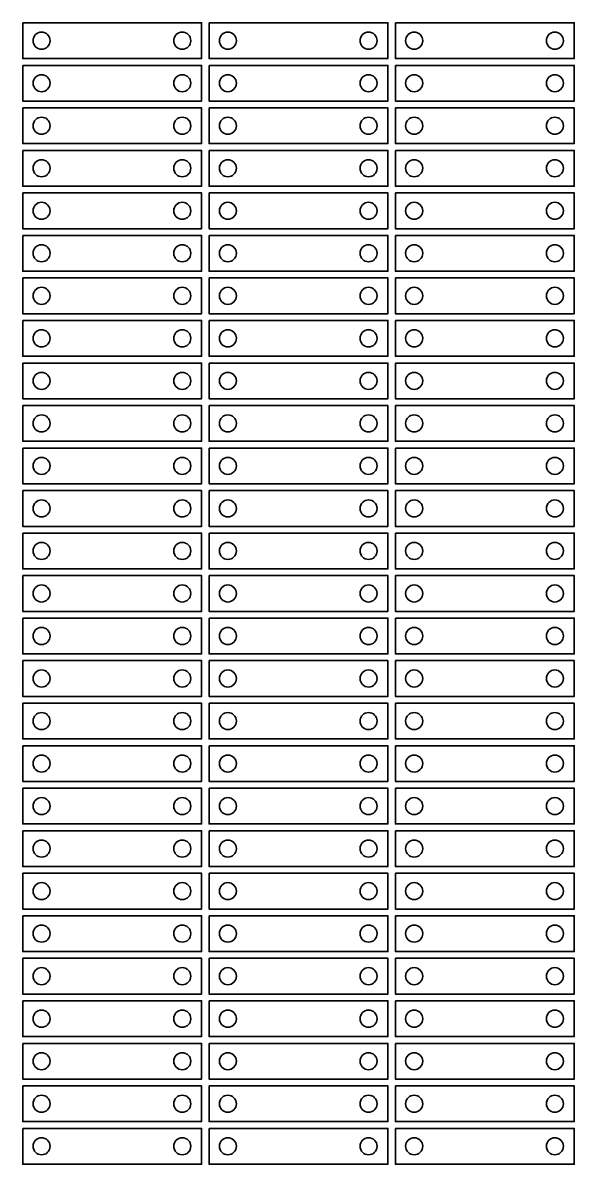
# Model space of a CAD drawing. Header units: inches. Extents: x 3 to 474, y -417 to -3.
# Drawn here: x 273.6 to 474, y -417.3 to -2.5 of the extents above; entities that cross this region are included whole.
import ezdxf

# ---------------------------------------------------------------- set-up
doc = ezdxf.new("R2010")
doc.units = ezdxf.units.IN
doc.header["$MEASUREMENT"] = 0
doc.layers.add('ShapeShifters_Small', color=7, linetype='Continuous')

msp = doc.modelspace()

# ---------------------------------------------------------------- linework, layer by layer
at = {"layer": 'ShapeShifters_Small', "color": 7, "lineweight": 35, "true_color": 0xffffff}
for points in [[(273.55, -2.53), (273.55, -15.53), (338.55, -15.53), (338.55, -2.53), (273.55, -2.53)], [(341.29, -2.53), (341.29, -15.53), (406.29, -15.53), (406.29, -2.53), (341.29, -2.53)], [(409.02, -2.53), (409.02, -15.53), (474.02, -15.53), (474.02, -2.53), (409.02, -2.53)], [(273.55, -17.99), (273.55, -30.99), (338.55, -30.99), (338.55, -17.99), (273.55, -17.99)], [(341.29, -17.99), (341.29, -30.99), (406.29, -30.99), (406.29, -17.99), (341.29, -17.99)], [(409.02, -17.99), (409.02, -30.99), (474.02, -30.99), (474.02, -17.99), (409.02, -17.99)], [(273.55, -33.44), (273.55, -46.44), (338.55, -46.44), (338.55, -33.44), (273.55, -33.44)], [(341.29, -33.44), (341.29, -46.44), (406.29, -46.44), (406.29, -33.44), (341.29, -33.44)], [(409.02, -33.44), (409.02, -46.44), (474.02, -46.44), (474.02, -33.44), (409.02, -33.44)], [(273.55, -48.9), (273.55, -61.9), (338.55, -61.9), (338.55, -48.9), (273.55, -48.9)], [(341.29, -48.9), (341.29, -61.9), (406.29, -61.9), (406.29, -48.9), (341.29, -48.9)], [(409.02, -48.9), (409.02, -61.9), (474.02, -61.9), (474.02, -48.9), (409.02, -48.9)], [(273.55, -64.35), (273.55, -77.35), (338.55, -77.35), (338.55, -64.35), (273.55, -64.35)], [(341.29, -64.35), (341.29, -77.35), (406.29, -77.35), (406.29, -64.35), (341.29, -64.35)], [(409.02, -64.35), (409.02, -77.35), (474.02, -77.35), (474.02, -64.35), (409.02, -64.35)], [(273.55, -79.8), (273.55, -92.8), (338.55, -92.8), (338.55, -79.8), (273.55, -79.8)], [(341.29, -79.8), (341.29, -92.8), (406.29, -92.8), (406.29, -79.8), (341.29, -79.8)], [(409.02, -79.8), (409.02, -92.8), (474.02, -92.8), (474.02, -79.8), (409.02, -79.8)], [(273.55, -95.26), (273.55, -108.26), (338.55, -108.26), (338.55, -95.26), (273.55, -95.26)], [(341.29, -95.26), (341.29, -108.26), (406.29, -108.26), (406.29, -95.26), (341.29, -95.26)], [(409.02, -95.26), (409.02, -108.26), (474.02, -108.26), (474.02, -95.26), (409.02, -95.26)], [(273.55, -110.71), (273.55, -123.71), (338.55, -123.71), (338.55, -110.71), (273.55, -110.71)], [(341.29, -110.71), (341.29, -123.71), (406.29, -123.71), (406.29, -110.71), (341.29, -110.71)], [(409.02, -110.71), (409.02, -123.71), (474.02, -123.71), (474.02, -110.71), (409.02, -110.71)], [(273.55, -126.17), (273.55, -139.17), (338.55, -139.17), (338.55, -126.17), (273.55, -126.17)], [(341.29, -126.17), (341.29, -139.17), (406.29, -139.17), (406.29, -126.17), (341.29, -126.17)], [(409.02, -126.17), (409.02, -139.17), (474.02, -139.17), (474.02, -126.17), (409.02, -126.17)], [(273.55, -141.62), (273.55, -154.62), (338.55, -154.62), (338.55, -141.62), (273.55, -141.62)], [(341.29, -141.62), (341.29, -154.62), (406.29, -154.62), (406.29, -141.62), (341.29, -141.62)], [(409.02, -141.62), (409.02, -154.62), (474.02, -154.62), (474.02, -141.62), (409.02, -141.62)], [(273.55, -157.08), (273.55, -170.08), (338.55, -170.08), (338.55, -157.08), (273.55, -157.08)], [(341.29, -157.08), (341.29, -170.08), (406.29, -170.08), (406.29, -157.08), (341.29, -157.08)], [(409.02, -157.08), (409.02, -170.08), (474.02, -170.08), (474.02, -157.08), (409.02, -157.08)], [(273.55, -172.53), (273.55, -185.53), (338.55, -185.53), (338.55, -172.53), (273.55, -172.53)], [(341.29, -172.53), (341.29, -185.53), (406.29, -185.53), (406.29, -172.53), (341.29, -172.53)], [(409.02, -172.53), (409.02, -185.53), (474.02, -185.53), (474.02, -172.53), (409.02, -172.53)], [(273.55, -187.98), (273.55, -200.98), (338.55, -200.98), (338.55, -187.98), (273.55, -187.98)], [(341.29, -187.98), (341.29, -200.98), (406.29, -200.98), (406.29, -187.98), (341.29, -187.98)], [(409.02, -187.98), (409.02, -200.98), (474.02, -200.98), (474.02, -187.98), (409.02, -187.98)], [(273.55, -203.44), (273.55, -216.44), (338.55, -216.44), (338.55, -203.44), (273.55, -203.44)], [(341.29, -203.44), (341.29, -216.44), (406.29, -216.44), (406.29, -203.44), (341.29, -203.44)], [(409.02, -203.44), (409.02, -216.44), (474.02, -216.44), (474.02, -203.44), (409.02, -203.44)], [(273.55, -218.89), (273.55, -231.89), (338.55, -231.89), (338.55, -218.89), (273.55, -218.89)], [(341.29, -218.89), (341.29, -231.89), (406.29, -231.89), (406.29, -218.89), (341.29, -218.89)], [(409.02, -218.89), (409.02, -231.89), (474.02, -231.89), (474.02, -218.89), (409.02, -218.89)], [(273.55, -234.35), (273.55, -247.35), (338.55, -247.35), (338.55, -234.35), (273.55, -234.35)], [(341.29, -234.35), (341.29, -247.35), (406.29, -247.35), (406.29, -234.35), (341.29, -234.35)], [(409.02, -234.35), (409.02, -247.35), (474.02, -247.35), (474.02, -234.35), (409.02, -234.35)], [(273.55, -249.8), (273.55, -262.8), (338.55, -262.8), (338.55, -249.8), (273.55, -249.8)], [(341.29, -249.8), (341.29, -262.8), (406.29, -262.8), (406.29, -249.8), (341.29, -249.8)], [(409.02, -249.8), (409.02, -262.8), (474.02, -262.8), (474.02, -249.8), (409.02, -249.8)], [(273.55, -265.26), (273.55, -278.26), (338.55, -278.26), (338.55, -265.26), (273.55, -265.26)], [(341.29, -265.26), (341.29, -278.26), (406.29, -278.26), (406.29, -265.26), (341.29, -265.26)], [(409.02, -265.26), (409.02, -278.26), (474.02, -278.26), (474.02, -265.26), (409.02, -265.26)], [(273.55, -280.71), (273.55, -293.71), (338.55, -293.71), (338.55, -280.71), (273.55, -280.71)], [(341.29, -280.71), (341.29, -293.71), (406.29, -293.71), (406.29, -280.71), (341.29, -280.71)], [(409.02, -280.71), (409.02, -293.71), (474.02, -293.71), (474.02, -280.71), (409.02, -280.71)], [(273.55, -296.17), (273.55, -309.17), (338.55, -309.17), (338.55, -296.17), (273.55, -296.17)], [(341.29, -296.17), (341.29, -309.17), (406.29, -309.17), (406.29, -296.17), (341.29, -296.17)], [(409.02, -296.17), (409.02, -309.17), (474.02, -309.17), (474.02, -296.17), (409.02, -296.17)], [(273.55, -311.62), (273.55, -324.62), (338.55, -324.62), (338.55, -311.62), (273.55, -311.62)], [(341.29, -311.62), (341.29, -324.62), (406.29, -324.62), (406.29, -311.62), (341.29, -311.62)], [(409.02, -311.62), (409.02, -324.62), (474.02, -324.62), (474.02, -311.62), (409.02, -311.62)], [(273.55, -327.07), (273.55, -340.07), (338.55, -340.07), (338.55, -327.07), (273.55, -327.07)], [(341.29, -327.07), (341.29, -340.07), (406.29, -340.07), (406.29, -327.07), (341.29, -327.07)], [(409.02, -327.07), (409.02, -340.07), (474.02, -340.07), (474.02, -327.07), (409.02, -327.07)], [(273.55, -342.53), (273.55, -355.53), (338.55, -355.53), (338.55, -342.53), (273.55, -342.53)], [(341.29, -342.53), (341.29, -355.53), (406.29, -355.53), (406.29, -342.53), (341.29, -342.53)], [(409.02, -342.53), (409.02, -355.53), (474.02, -355.53), (474.02, -342.53), (409.02, -342.53)], [(273.55, -357.98), (273.55, -370.98), (338.55, -370.98), (338.55, -357.98), (273.55, -357.98)], [(341.29, -357.98), (341.29, -370.98), (406.29, -370.98), (406.29, -357.98), (341.29, -357.98)], [(409.02, -357.98), (409.02, -370.98), (474.02, -370.98), (474.02, -357.98), (409.02, -357.98)], [(273.55, -373.44), (273.55, -386.44), (338.55, -386.44), (338.55, -373.44), (273.55, -373.44)], [(341.29, -373.44), (341.29, -386.44), (406.29, -386.44), (406.29, -373.44), (341.29, -373.44)], [(409.02, -373.44), (409.02, -386.44), (474.02, -386.44), (474.02, -373.44), (409.02, -373.44)], [(273.55, -388.89), (273.55, -401.89), (338.55, -401.89), (338.55, -388.89), (273.55, -388.89)], [(341.29, -388.89), (341.29, -401.89), (406.29, -401.89), (406.29, -388.89), (341.29, -388.89)], [(409.02, -388.89), (409.02, -401.89), (474.02, -401.89), (474.02, -388.89), (409.02, -388.89)], [(273.55, -404.35), (273.55, -417.35), (338.55, -417.35), (338.55, -404.35), (273.55, -404.35)], [(341.29, -404.35), (341.29, -417.35), (406.29, -417.35), (406.29, -404.35), (341.29, -404.35)], [(409.02, -404.35), (409.02, -417.35), (474.02, -417.35), (474.02, -404.35), (409.02, -404.35)]]:
    msp.add_lwpolyline(points, dxfattribs=at)
for points in [[(280.38, -12.12), (278.67, -12.12), (277.28, -10.73), (277.28, -9.02), (277.28, -7.31), (278.67, -5.92), (280.38, -5.92), (282.09, -5.92), (283.48, -7.31), (283.48, -9.02), (283.48, -10.73), (282.09, -12.12), (280.38, -12.12)], [(331.53, -12.12), (329.82, -12.12), (328.43, -10.73), (328.43, -9.02), (328.43, -7.31), (329.82, -5.92), (331.53, -5.92), (333.24, -5.92), (334.63, -7.31), (334.63, -9.02), (334.63, -10.73), (333.24, -12.12), (331.53, -12.12)], [(348.11, -12.12), (346.4, -12.12), (345.01, -10.73), (345.01, -9.02), (345.01, -7.31), (346.4, -5.92), (348.11, -5.92), (349.82, -5.92), (351.21, -7.31), (351.21, -9.02), (351.21, -10.73), (349.82, -12.12), (348.11, -12.12)], [(399.26, -12.12), (397.55, -12.12), (396.16, -10.73), (396.16, -9.02), (396.16, -7.31), (397.55, -5.92), (399.26, -5.92), (400.98, -5.92), (402.36, -7.31), (402.36, -9.02), (402.36, -10.73), (400.98, -12.12), (399.26, -12.12)], [(415.85, -12.12), (414.13, -12.12), (412.74, -10.73), (412.74, -9.02), (412.74, -7.31), (414.13, -5.92), (415.85, -5.92), (417.56, -5.92), (418.94, -7.31), (418.94, -9.02), (418.94, -10.73), (417.56, -12.12), (415.85, -12.12)], [(467, -12.12), (465.29, -12.12), (463.9, -10.73), (463.9, -9.02), (463.9, -7.31), (465.29, -5.92), (467, -5.92), (468.71, -5.92), (470.1, -7.31), (470.1, -9.02), (470.1, -10.73), (468.71, -12.12), (467, -12.12)], [(280.38, -27.58), (278.67, -27.58), (277.28, -26.19), (277.28, -24.48), (277.28, -22.76), (278.67, -21.38), (280.38, -21.38), (282.09, -21.38), (283.48, -22.76), (283.48, -24.48), (283.48, -26.19), (282.09, -27.58), (280.38, -27.58)], [(331.53, -27.58), (329.82, -27.58), (328.43, -26.19), (328.43, -24.48), (328.43, -22.76), (329.82, -21.38), (331.53, -21.38), (333.24, -21.38), (334.63, -22.76), (334.63, -24.48), (334.63, -26.19), (333.24, -27.58), (331.53, -27.58)], [(348.11, -27.58), (346.4, -27.58), (345.01, -26.19), (345.01, -24.48), (345.01, -22.76), (346.4, -21.38), (348.11, -21.38), (349.82, -21.38), (351.21, -22.76), (351.21, -24.48), (351.21, -26.19), (349.82, -27.58), (348.11, -27.58)], [(399.26, -27.58), (397.55, -27.58), (396.16, -26.19), (396.16, -24.48), (396.16, -22.76), (397.55, -21.38), (399.26, -21.38), (400.98, -21.38), (402.36, -22.76), (402.36, -24.48), (402.36, -26.19), (400.98, -27.58), (399.26, -27.58)], [(415.85, -27.58), (414.13, -27.58), (412.74, -26.19), (412.74, -24.48), (412.74, -22.76), (414.13, -21.38), (415.85, -21.38), (417.56, -21.38), (418.94, -22.76), (418.94, -24.48), (418.94, -26.19), (417.56, -27.58), (415.85, -27.58)], [(467, -27.58), (465.29, -27.58), (463.9, -26.19), (463.9, -24.48), (463.9, -22.76), (465.29, -21.38), (467, -21.38), (468.71, -21.38), (470.1, -22.76), (470.1, -24.48), (470.1, -26.19), (468.71, -27.58), (467, -27.58)], [(280.38, -43.03), (278.67, -43.03), (277.28, -41.64), (277.28, -39.93), (277.28, -38.22), (278.67, -36.83), (280.38, -36.83), (282.09, -36.83), (283.48, -38.22), (283.48, -39.93), (283.48, -41.64), (282.09, -43.03), (280.38, -43.03)], [(331.53, -43.03), (329.82, -43.03), (328.43, -41.64), (328.43, -39.93), (328.43, -38.22), (329.82, -36.83), (331.53, -36.83), (333.24, -36.83), (334.63, -38.22), (334.63, -39.93), (334.63, -41.64), (333.24, -43.03), (331.53, -43.03)], [(348.11, -43.03), (346.4, -43.03), (345.01, -41.64), (345.01, -39.93), (345.01, -38.22), (346.4, -36.83), (348.11, -36.83), (349.82, -36.83), (351.21, -38.22), (351.21, -39.93), (351.21, -41.64), (349.82, -43.03), (348.11, -43.03)], [(399.26, -43.03), (397.55, -43.03), (396.16, -41.64), (396.16, -39.93), (396.16, -38.22), (397.55, -36.83), (399.26, -36.83), (400.98, -36.83), (402.36, -38.22), (402.36, -39.93), (402.36, -41.64), (400.98, -43.03), (399.26, -43.03)], [(415.85, -43.03), (414.13, -43.03), (412.74, -41.64), (412.74, -39.93), (412.74, -38.22), (414.13, -36.83), (415.85, -36.83), (417.56, -36.83), (418.94, -38.22), (418.94, -39.93), (418.94, -41.64), (417.56, -43.03), (415.85, -43.03)], [(467, -43.03), (465.29, -43.03), (463.9, -41.64), (463.9, -39.93), (463.9, -38.22), (465.29, -36.83), (467, -36.83), (468.71, -36.83), (470.1, -38.22), (470.1, -39.93), (470.1, -41.64), (468.71, -43.03), (467, -43.03)], [(280.38, -58.49), (278.67, -58.49), (277.28, -57.1), (277.28, -55.39), (277.28, -53.67), (278.67, -52.29), (280.38, -52.29), (282.09, -52.29), (283.48, -53.67), (283.48, -55.39), (283.48, -57.1), (282.09, -58.49), (280.38, -58.49)], [(331.53, -58.49), (329.82, -58.49), (328.43, -57.1), (328.43, -55.39), (328.43, -53.67), (329.82, -52.29), (331.53, -52.29), (333.24, -52.29), (334.63, -53.67), (334.63, -55.39), (334.63, -57.1), (333.24, -58.49), (331.53, -58.49)], [(348.11, -58.49), (346.4, -58.49), (345.01, -57.1), (345.01, -55.39), (345.01, -53.67), (346.4, -52.29), (348.11, -52.29), (349.82, -52.29), (351.21, -53.67), (351.21, -55.39), (351.21, -57.1), (349.82, -58.49), (348.11, -58.49)], [(399.26, -58.49), (397.55, -58.49), (396.16, -57.1), (396.16, -55.39), (396.16, -53.67), (397.55, -52.29), (399.26, -52.29), (400.98, -52.29), (402.36, -53.67), (402.36, -55.39), (402.36, -57.1), (400.98, -58.49), (399.26, -58.49)], [(415.85, -58.49), (414.13, -58.49), (412.74, -57.1), (412.74, -55.39), (412.74, -53.67), (414.13, -52.29), (415.85, -52.29), (417.56, -52.29), (418.94, -53.67), (418.94, -55.39), (418.94, -57.1), (417.56, -58.49), (415.85, -58.49)], [(467, -58.49), (465.29, -58.49), (463.9, -57.1), (463.9, -55.39), (463.9, -53.67), (465.29, -52.29), (467, -52.29), (468.71, -52.29), (470.1, -53.67), (470.1, -55.39), (470.1, -57.1), (468.71, -58.49), (467, -58.49)], [(280.38, -73.94), (278.67, -73.94), (277.28, -72.55), (277.28, -70.84), (277.28, -69.13), (278.67, -67.74), (280.38, -67.74), (282.09, -67.74), (283.48, -69.13), (283.48, -70.84), (283.48, -72.55), (282.09, -73.94), (280.38, -73.94)], [(331.53, -73.94), (329.82, -73.94), (328.43, -72.55), (328.43, -70.84), (328.43, -69.13), (329.82, -67.74), (331.53, -67.74), (333.24, -67.74), (334.63, -69.13), (334.63, -70.84), (334.63, -72.55), (333.24, -73.94), (331.53, -73.94)], [(348.11, -73.94), (346.4, -73.94), (345.01, -72.55), (345.01, -70.84), (345.01, -69.13), (346.4, -67.74), (348.11, -67.74), (349.82, -67.74), (351.21, -69.13), (351.21, -70.84), (351.21, -72.55), (349.82, -73.94), (348.11, -73.94)], [(399.26, -73.94), (397.55, -73.94), (396.16, -72.55), (396.16, -70.84), (396.16, -69.13), (397.55, -67.74), (399.26, -67.74), (400.98, -67.74), (402.36, -69.13), (402.36, -70.84), (402.36, -72.55), (400.98, -73.94), (399.26, -73.94)], [(415.85, -73.94), (414.13, -73.94), (412.74, -72.55), (412.74, -70.84), (412.74, -69.13), (414.13, -67.74), (415.85, -67.74), (417.56, -67.74), (418.94, -69.13), (418.94, -70.84), (418.94, -72.55), (417.56, -73.94), (415.85, -73.94)], [(467, -73.94), (465.29, -73.94), (463.9, -72.55), (463.9, -70.84), (463.9, -69.13), (465.29, -67.74), (467, -67.74), (468.71, -67.74), (470.1, -69.13), (470.1, -70.84), (470.1, -72.55), (468.71, -73.94), (467, -73.94)], [(280.38, -89.39), (278.67, -89.39), (277.28, -88.01), (277.28, -86.29), (277.28, -84.58), (278.67, -83.19), (280.38, -83.19), (282.09, -83.19), (283.48, -84.58), (283.48, -86.29), (283.48, -88.01), (282.09, -89.39), (280.38, -89.39)], [(331.53, -89.39), (329.82, -89.39), (328.43, -88.01), (328.43, -86.29), (328.43, -84.58), (329.82, -83.19), (331.53, -83.19), (333.24, -83.19), (334.63, -84.58), (334.63, -86.29), (334.63, -88.01), (333.24, -89.39), (331.53, -89.39)], [(348.11, -89.39), (346.4, -89.39), (345.01, -88.01), (345.01, -86.29), (345.01, -84.58), (346.4, -83.19), (348.11, -83.19), (349.82, -83.19), (351.21, -84.58), (351.21, -86.29), (351.21, -88.01), (349.82, -89.39), (348.11, -89.39)], [(399.26, -89.39), (397.55, -89.39), (396.16, -88.01), (396.16, -86.29), (396.16, -84.58), (397.55, -83.19), (399.26, -83.19), (400.98, -83.19), (402.36, -84.58), (402.36, -86.29), (402.36, -88.01), (400.98, -89.39), (399.26, -89.39)], [(415.85, -89.39), (414.13, -89.39), (412.74, -88.01), (412.74, -86.29), (412.74, -84.58), (414.13, -83.19), (415.85, -83.19), (417.56, -83.19), (418.94, -84.58), (418.94, -86.29), (418.94, -88.01), (417.56, -89.39), (415.85, -89.39)], [(467, -89.39), (465.29, -89.39), (463.9, -88.01), (463.9, -86.29), (463.9, -84.58), (465.29, -83.19), (467, -83.19), (468.71, -83.19), (470.1, -84.58), (470.1, -86.29), (470.1, -88.01), (468.71, -89.39), (467, -89.39)], [(280.38, -104.85), (278.67, -104.85), (277.28, -103.46), (277.28, -101.75), (277.28, -100.04), (278.67, -98.65), (280.38, -98.65), (282.09, -98.65), (283.48, -100.04), (283.48, -101.75), (283.48, -103.46), (282.09, -104.85), (280.38, -104.85)], [(331.53, -104.85), (329.82, -104.85), (328.43, -103.46), (328.43, -101.75), (328.43, -100.04), (329.82, -98.65), (331.53, -98.65), (333.24, -98.65), (334.63, -100.04), (334.63, -101.75), (334.63, -103.46), (333.24, -104.85), (331.53, -104.85)], [(348.11, -104.85), (346.4, -104.85), (345.01, -103.46), (345.01, -101.75), (345.01, -100.04), (346.4, -98.65), (348.11, -98.65), (349.82, -98.65), (351.21, -100.04), (351.21, -101.75), (351.21, -103.46), (349.82, -104.85), (348.11, -104.85)], [(399.26, -104.85), (397.55, -104.85), (396.16, -103.46), (396.16, -101.75), (396.16, -100.04), (397.55, -98.65), (399.26, -98.65), (400.98, -98.65), (402.36, -100.04), (402.36, -101.75), (402.36, -103.46), (400.98, -104.85), (399.26, -104.85)], [(415.85, -104.85), (414.13, -104.85), (412.74, -103.46), (412.74, -101.75), (412.74, -100.04), (414.13, -98.65), (415.85, -98.65), (417.56, -98.65), (418.94, -100.04), (418.94, -101.75), (418.94, -103.46), (417.56, -104.85), (415.85, -104.85)], [(467, -104.85), (465.29, -104.85), (463.9, -103.46), (463.9, -101.75), (463.9, -100.04), (465.29, -98.65), (467, -98.65), (468.71, -98.65), (470.1, -100.04), (470.1, -101.75), (470.1, -103.46), (468.71, -104.85), (467, -104.85)], [(280.38, -120.3), (278.67, -120.3), (277.28, -118.91), (277.28, -117.2), (277.28, -115.49), (278.67, -114.1), (280.38, -114.1), (282.09, -114.1), (283.48, -115.49), (283.48, -117.2), (283.48, -118.91), (282.09, -120.3), (280.38, -120.3)], [(331.53, -120.3), (329.82, -120.3), (328.43, -118.91), (328.43, -117.2), (328.43, -115.49), (329.82, -114.1), (331.53, -114.1), (333.24, -114.1), (334.63, -115.49), (334.63, -117.2), (334.63, -118.91), (333.24, -120.3), (331.53, -120.3)], [(348.11, -120.3), (346.4, -120.3), (345.01, -118.91), (345.01, -117.2), (345.01, -115.49), (346.4, -114.1), (348.11, -114.1), (349.82, -114.1), (351.21, -115.49), (351.21, -117.2), (351.21, -118.91), (349.82, -120.3), (348.11, -120.3)], [(399.26, -120.3), (397.55, -120.3), (396.16, -118.91), (396.16, -117.2), (396.16, -115.49), (397.55, -114.1), (399.26, -114.1), (400.98, -114.1), (402.36, -115.49), (402.36, -117.2), (402.36, -118.91), (400.98, -120.3), (399.26, -120.3)], [(415.85, -120.3), (414.13, -120.3), (412.74, -118.91), (412.74, -117.2), (412.74, -115.49), (414.13, -114.1), (415.85, -114.1), (417.56, -114.1), (418.94, -115.49), (418.94, -117.2), (418.94, -118.91), (417.56, -120.3), (415.85, -120.3)], [(467, -120.3), (465.29, -120.3), (463.9, -118.91), (463.9, -117.2), (463.9, -115.49), (465.29, -114.1), (467, -114.1), (468.71, -114.1), (470.1, -115.49), (470.1, -117.2), (470.1, -118.91), (468.71, -120.3), (467, -120.3)], [(280.38, -135.76), (278.67, -135.76), (277.28, -134.37), (277.28, -132.66), (277.28, -130.95), (278.67, -129.56), (280.38, -129.56), (282.09, -129.56), (283.48, -130.95), (283.48, -132.66), (283.48, -134.37), (282.09, -135.76), (280.38, -135.76)], [(331.53, -135.76), (329.82, -135.76), (328.43, -134.37), (328.43, -132.66), (328.43, -130.95), (329.82, -129.56), (331.53, -129.56), (333.24, -129.56), (334.63, -130.95), (334.63, -132.66), (334.63, -134.37), (333.24, -135.76), (331.53, -135.76)], [(348.11, -135.76), (346.4, -135.76), (345.01, -134.37), (345.01, -132.66), (345.01, -130.95), (346.4, -129.56), (348.11, -129.56), (349.82, -129.56), (351.21, -130.95), (351.21, -132.66), (351.21, -134.37), (349.82, -135.76), (348.11, -135.76)], [(399.26, -135.76), (397.55, -135.76), (396.16, -134.37), (396.16, -132.66), (396.16, -130.95), (397.55, -129.56), (399.26, -129.56), (400.98, -129.56), (402.36, -130.95), (402.36, -132.66), (402.36, -134.37), (400.98, -135.76), (399.26, -135.76)], [(415.85, -135.76), (414.13, -135.76), (412.74, -134.37), (412.74, -132.66), (412.74, -130.95), (414.13, -129.56), (415.85, -129.56), (417.56, -129.56), (418.94, -130.95), (418.94, -132.66), (418.94, -134.37), (417.56, -135.76), (415.85, -135.76)], [(467, -135.76), (465.29, -135.76), (463.9, -134.37), (463.9, -132.66), (463.9, -130.95), (465.29, -129.56), (467, -129.56), (468.71, -129.56), (470.1, -130.95), (470.1, -132.66), (470.1, -134.37), (468.71, -135.76), (467, -135.76)], [(280.38, -151.21), (278.67, -151.21), (277.28, -149.82), (277.28, -148.11), (277.28, -146.4), (278.67, -145.01), (280.38, -145.01), (282.09, -145.01), (283.48, -146.4), (283.48, -148.11), (283.48, -149.82), (282.09, -151.21), (280.38, -151.21)], [(331.53, -151.21), (329.82, -151.21), (328.43, -149.82), (328.43, -148.11), (328.43, -146.4), (329.82, -145.01), (331.53, -145.01), (333.24, -145.01), (334.63, -146.4), (334.63, -148.11), (334.63, -149.82), (333.24, -151.21), (331.53, -151.21)], [(348.11, -151.21), (346.4, -151.21), (345.01, -149.82), (345.01, -148.11), (345.01, -146.4), (346.4, -145.01), (348.11, -145.01), (349.82, -145.01), (351.21, -146.4), (351.21, -148.11), (351.21, -149.82), (349.82, -151.21), (348.11, -151.21)], [(399.26, -151.21), (397.55, -151.21), (396.16, -149.82), (396.16, -148.11), (396.16, -146.4), (397.55, -145.01), (399.26, -145.01), (400.98, -145.01), (402.36, -146.4), (402.36, -148.11), (402.36, -149.82), (400.98, -151.21), (399.26, -151.21)], [(415.85, -151.21), (414.13, -151.21), (412.74, -149.82), (412.74, -148.11), (412.74, -146.4), (414.13, -145.01), (415.85, -145.01), (417.56, -145.01), (418.94, -146.4), (418.94, -148.11), (418.94, -149.82), (417.56, -151.21), (415.85, -151.21)], [(467, -151.21), (465.29, -151.21), (463.9, -149.82), (463.9, -148.11), (463.9, -146.4), (465.29, -145.01), (467, -145.01), (468.71, -145.01), (470.1, -146.4), (470.1, -148.11), (470.1, -149.82), (468.71, -151.21), (467, -151.21)], [(280.38, -166.67), (278.67, -166.67), (277.28, -165.28), (277.28, -163.57), (277.28, -161.85), (278.67, -160.47), (280.38, -160.47), (282.09, -160.47), (283.48, -161.85), (283.48, -163.57), (283.48, -165.28), (282.09, -166.67), (280.38, -166.67)], [(331.53, -166.67), (329.82, -166.67), (328.43, -165.28), (328.43, -163.57), (328.43, -161.85), (329.82, -160.47), (331.53, -160.47), (333.24, -160.47), (334.63, -161.85), (334.63, -163.57), (334.63, -165.28), (333.24, -166.67), (331.53, -166.67)], [(348.11, -166.67), (346.4, -166.67), (345.01, -165.28), (345.01, -163.57), (345.01, -161.85), (346.4, -160.47), (348.11, -160.47), (349.82, -160.47), (351.21, -161.85), (351.21, -163.57), (351.21, -165.28), (349.82, -166.67), (348.11, -166.67)], [(399.26, -166.67), (397.55, -166.67), (396.16, -165.28), (396.16, -163.57), (396.16, -161.85), (397.55, -160.47), (399.26, -160.47), (400.98, -160.47), (402.36, -161.85), (402.36, -163.57), (402.36, -165.28), (400.98, -166.67), (399.26, -166.67)], [(415.85, -166.67), (414.13, -166.67), (412.74, -165.28), (412.74, -163.57), (412.74, -161.85), (414.13, -160.47), (415.85, -160.47), (417.56, -160.47), (418.94, -161.85), (418.94, -163.57), (418.94, -165.28), (417.56, -166.67), (415.85, -166.67)], [(467, -166.67), (465.29, -166.67), (463.9, -165.28), (463.9, -163.57), (463.9, -161.85), (465.29, -160.47), (467, -160.47), (468.71, -160.47), (470.1, -161.85), (470.1, -163.57), (470.1, -165.28), (468.71, -166.67), (467, -166.67)], [(280.38, -182.12), (278.67, -182.12), (277.28, -180.73), (277.28, -179.02), (277.28, -177.31), (278.67, -175.92), (280.38, -175.92), (282.09, -175.92), (283.48, -177.31), (283.48, -179.02), (283.48, -180.73), (282.09, -182.12), (280.38, -182.12)], [(331.53, -182.12), (329.82, -182.12), (328.43, -180.73), (328.43, -179.02), (328.43, -177.31), (329.82, -175.92), (331.53, -175.92), (333.24, -175.92), (334.63, -177.31), (334.63, -179.02), (334.63, -180.73), (333.24, -182.12), (331.53, -182.12)], [(348.11, -182.12), (346.4, -182.12), (345.01, -180.73), (345.01, -179.02), (345.01, -177.31), (346.4, -175.92), (348.11, -175.92), (349.82, -175.92), (351.21, -177.31), (351.21, -179.02), (351.21, -180.73), (349.82, -182.12), (348.11, -182.12)], [(399.26, -182.12), (397.55, -182.12), (396.16, -180.73), (396.16, -179.02), (396.16, -177.31), (397.55, -175.92), (399.26, -175.92), (400.98, -175.92), (402.36, -177.31), (402.36, -179.02), (402.36, -180.73), (400.98, -182.12), (399.26, -182.12)], [(415.85, -182.12), (414.13, -182.12), (412.74, -180.73), (412.74, -179.02), (412.74, -177.31), (414.13, -175.92), (415.85, -175.92), (417.56, -175.92), (418.94, -177.31), (418.94, -179.02), (418.94, -180.73), (417.56, -182.12), (415.85, -182.12)], [(467, -182.12), (465.29, -182.12), (463.9, -180.73), (463.9, -179.02), (463.9, -177.31), (465.29, -175.92), (467, -175.92), (468.71, -175.92), (470.1, -177.31), (470.1, -179.02), (470.1, -180.73), (468.71, -182.12), (467, -182.12)], [(280.38, -197.57), (278.67, -197.57), (277.28, -196.19), (277.28, -194.47), (277.28, -192.76), (278.67, -191.37), (280.38, -191.37), (282.09, -191.37), (283.48, -192.76), (283.48, -194.47), (283.48, -196.19), (282.09, -197.57), (280.38, -197.57)], [(331.53, -197.57), (329.82, -197.57), (328.43, -196.19), (328.43, -194.47), (328.43, -192.76), (329.82, -191.37), (331.53, -191.37), (333.24, -191.37), (334.63, -192.76), (334.63, -194.47), (334.63, -196.19), (333.24, -197.57), (331.53, -197.57)], [(348.11, -197.57), (346.4, -197.57), (345.01, -196.19), (345.01, -194.47), (345.01, -192.76), (346.4, -191.37), (348.11, -191.37), (349.82, -191.37), (351.21, -192.76), (351.21, -194.47), (351.21, -196.19), (349.82, -197.57), (348.11, -197.57)], [(399.26, -197.57), (397.55, -197.57), (396.16, -196.19), (396.16, -194.47), (396.16, -192.76), (397.55, -191.37), (399.26, -191.37), (400.98, -191.37), (402.36, -192.76), (402.36, -194.47), (402.36, -196.19), (400.98, -197.57), (399.26, -197.57)], [(415.85, -197.57), (414.13, -197.57), (412.74, -196.19), (412.74, -194.47), (412.74, -192.76), (414.13, -191.37), (415.85, -191.37), (417.56, -191.37), (418.94, -192.76), (418.94, -194.47), (418.94, -196.19), (417.56, -197.57), (415.85, -197.57)], [(467, -197.57), (465.29, -197.57), (463.9, -196.19), (463.9, -194.47), (463.9, -192.76), (465.29, -191.37), (467, -191.37), (468.71, -191.37), (470.1, -192.76), (470.1, -194.47), (470.1, -196.19), (468.71, -197.57), (467, -197.57)], [(280.38, -213.03), (278.67, -213.03), (277.28, -211.64), (277.28, -209.93), (277.28, -208.22), (278.67, -206.83), (280.38, -206.83), (282.09, -206.83), (283.48, -208.22), (283.48, -209.93), (283.48, -211.64), (282.09, -213.03), (280.38, -213.03)], [(331.53, -213.03), (329.82, -213.03), (328.43, -211.64), (328.43, -209.93), (328.43, -208.22), (329.82, -206.83), (331.53, -206.83), (333.24, -206.83), (334.63, -208.22), (334.63, -209.93), (334.63, -211.64), (333.24, -213.03), (331.53, -213.03)], [(348.11, -213.03), (346.4, -213.03), (345.01, -211.64), (345.01, -209.93), (345.01, -208.22), (346.4, -206.83), (348.11, -206.83), (349.82, -206.83), (351.21, -208.22), (351.21, -209.93), (351.21, -211.64), (349.82, -213.03), (348.11, -213.03)], [(399.26, -213.03), (397.55, -213.03), (396.16, -211.64), (396.16, -209.93), (396.16, -208.22), (397.55, -206.83), (399.26, -206.83), (400.98, -206.83), (402.36, -208.22), (402.36, -209.93), (402.36, -211.64), (400.98, -213.03), (399.26, -213.03)], [(415.85, -213.03), (414.13, -213.03), (412.74, -211.64), (412.74, -209.93), (412.74, -208.22), (414.13, -206.83), (415.85, -206.83), (417.56, -206.83), (418.94, -208.22), (418.94, -209.93), (418.94, -211.64), (417.56, -213.03), (415.85, -213.03)], [(467, -213.03), (465.29, -213.03), (463.9, -211.64), (463.9, -209.93), (463.9, -208.22), (465.29, -206.83), (467, -206.83), (468.71, -206.83), (470.1, -208.22), (470.1, -209.93), (470.1, -211.64), (468.71, -213.03), (467, -213.03)], [(280.38, -228.48), (278.67, -228.48), (277.28, -227.1), (277.28, -225.38), (277.28, -223.67), (278.67, -222.28), (280.38, -222.28), (282.09, -222.28), (283.48, -223.67), (283.48, -225.38), (283.48, -227.1), (282.09, -228.48), (280.38, -228.48)], [(331.53, -228.48), (329.82, -228.48), (328.43, -227.1), (328.43, -225.38), (328.43, -223.67), (329.82, -222.28), (331.53, -222.28), (333.24, -222.28), (334.63, -223.67), (334.63, -225.38), (334.63, -227.1), (333.24, -228.48), (331.53, -228.48)], [(348.11, -228.48), (346.4, -228.48), (345.01, -227.1), (345.01, -225.38), (345.01, -223.67), (346.4, -222.28), (348.11, -222.28), (349.82, -222.28), (351.21, -223.67), (351.21, -225.38), (351.21, -227.1), (349.82, -228.48), (348.11, -228.48)], [(399.26, -228.48), (397.55, -228.48), (396.16, -227.1), (396.16, -225.38), (396.16, -223.67), (397.55, -222.28), (399.26, -222.28), (400.98, -222.28), (402.36, -223.67), (402.36, -225.38), (402.36, -227.1), (400.98, -228.48), (399.26, -228.48)], [(415.85, -228.48), (414.13, -228.48), (412.74, -227.1), (412.74, -225.38), (412.74, -223.67), (414.13, -222.28), (415.85, -222.28), (417.56, -222.28), (418.94, -223.67), (418.94, -225.38), (418.94, -227.1), (417.56, -228.48), (415.85, -228.48)], [(467, -228.48), (465.29, -228.48), (463.9, -227.1), (463.9, -225.38), (463.9, -223.67), (465.29, -222.28), (467, -222.28), (468.71, -222.28), (470.1, -223.67), (470.1, -225.38), (470.1, -227.1), (468.71, -228.48), (467, -228.48)], [(280.38, -243.94), (278.67, -243.94), (277.28, -242.55), (277.28, -240.84), (277.28, -239.13), (278.67, -237.74), (280.38, -237.74), (282.09, -237.74), (283.48, -239.13), (283.48, -240.84), (283.48, -242.55), (282.09, -243.94), (280.38, -243.94)], [(331.53, -243.94), (329.82, -243.94), (328.43, -242.55), (328.43, -240.84), (328.43, -239.13), (329.82, -237.74), (331.53, -237.74), (333.24, -237.74), (334.63, -239.13), (334.63, -240.84), (334.63, -242.55), (333.24, -243.94), (331.53, -243.94)], [(348.11, -243.94), (346.4, -243.94), (345.01, -242.55), (345.01, -240.84), (345.01, -239.13), (346.4, -237.74), (348.11, -237.74), (349.82, -237.74), (351.21, -239.13), (351.21, -240.84), (351.21, -242.55), (349.82, -243.94), (348.11, -243.94)], [(399.26, -243.94), (397.55, -243.94), (396.16, -242.55), (396.16, -240.84), (396.16, -239.13), (397.55, -237.74), (399.26, -237.74), (400.98, -237.74), (402.36, -239.13), (402.36, -240.84), (402.36, -242.55), (400.98, -243.94), (399.26, -243.94)], [(415.85, -243.94), (414.13, -243.94), (412.74, -242.55), (412.74, -240.84), (412.74, -239.13), (414.13, -237.74), (415.85, -237.74), (417.56, -237.74), (418.94, -239.13), (418.94, -240.84), (418.94, -242.55), (417.56, -243.94), (415.85, -243.94)], [(467, -243.94), (465.29, -243.94), (463.9, -242.55), (463.9, -240.84), (463.9, -239.13), (465.29, -237.74), (467, -237.74), (468.71, -237.74), (470.1, -239.13), (470.1, -240.84), (470.1, -242.55), (468.71, -243.94), (467, -243.94)], [(280.38, -259.39), (278.67, -259.39), (277.28, -258), (277.28, -256.29), (277.28, -254.58), (278.67, -253.19), (280.38, -253.19), (282.09, -253.19), (283.48, -254.58), (283.48, -256.29), (283.48, -258), (282.09, -259.39), (280.38, -259.39)], [(331.53, -259.39), (329.82, -259.39), (328.43, -258), (328.43, -256.29), (328.43, -254.58), (329.82, -253.19), (331.53, -253.19), (333.24, -253.19), (334.63, -254.58), (334.63, -256.29), (334.63, -258), (333.24, -259.39), (331.53, -259.39)], [(348.11, -259.39), (346.4, -259.39), (345.01, -258), (345.01, -256.29), (345.01, -254.58), (346.4, -253.19), (348.11, -253.19), (349.82, -253.19), (351.21, -254.58), (351.21, -256.29), (351.21, -258), (349.82, -259.39), (348.11, -259.39)], [(399.26, -259.39), (397.55, -259.39), (396.16, -258), (396.16, -256.29), (396.16, -254.58), (397.55, -253.19), (399.26, -253.19), (400.98, -253.19), (402.36, -254.58), (402.36, -256.29), (402.36, -258), (400.98, -259.39), (399.26, -259.39)], [(415.85, -259.39), (414.13, -259.39), (412.74, -258), (412.74, -256.29), (412.74, -254.58), (414.13, -253.19), (415.85, -253.19), (417.56, -253.19), (418.94, -254.58), (418.94, -256.29), (418.94, -258), (417.56, -259.39), (415.85, -259.39)], [(467, -259.39), (465.29, -259.39), (463.9, -258), (463.9, -256.29), (463.9, -254.58), (465.29, -253.19), (467, -253.19), (468.71, -253.19), (470.1, -254.58), (470.1, -256.29), (470.1, -258), (468.71, -259.39), (467, -259.39)], [(280.38, -274.85), (278.67, -274.85), (277.28, -273.46), (277.28, -271.75), (277.28, -270.03), (278.67, -268.65), (280.38, -268.65), (282.09, -268.65), (283.48, -270.03), (283.48, -271.75), (283.48, -273.46), (282.09, -274.85), (280.38, -274.85)], [(331.53, -274.85), (329.82, -274.85), (328.43, -273.46), (328.43, -271.75), (328.43, -270.03), (329.82, -268.65), (331.53, -268.65), (333.24, -268.65), (334.63, -270.03), (334.63, -271.75), (334.63, -273.46), (333.24, -274.85), (331.53, -274.85)], [(348.11, -274.85), (346.4, -274.85), (345.01, -273.46), (345.01, -271.75), (345.01, -270.03), (346.4, -268.65), (348.11, -268.65), (349.82, -268.65), (351.21, -270.03), (351.21, -271.75), (351.21, -273.46), (349.82, -274.85), (348.11, -274.85)], [(399.26, -274.85), (397.55, -274.85), (396.16, -273.46), (396.16, -271.75), (396.16, -270.03), (397.55, -268.65), (399.26, -268.65), (400.98, -268.65), (402.36, -270.03), (402.36, -271.75), (402.36, -273.46), (400.98, -274.85), (399.26, -274.85)], [(415.85, -274.85), (414.13, -274.85), (412.74, -273.46), (412.74, -271.75), (412.74, -270.03), (414.13, -268.65), (415.85, -268.65), (417.56, -268.65), (418.94, -270.03), (418.94, -271.75), (418.94, -273.46), (417.56, -274.85), (415.85, -274.85)], [(467, -274.85), (465.29, -274.85), (463.9, -273.46), (463.9, -271.75), (463.9, -270.03), (465.29, -268.65), (467, -268.65), (468.71, -268.65), (470.1, -270.03), (470.1, -271.75), (470.1, -273.46), (468.71, -274.85), (467, -274.85)], [(280.38, -290.3), (278.67, -290.3), (277.28, -288.91), (277.28, -287.2), (277.28, -285.49), (278.67, -284.1), (280.38, -284.1), (282.09, -284.1), (283.48, -285.49), (283.48, -287.2), (283.48, -288.91), (282.09, -290.3), (280.38, -290.3)], [(331.53, -290.3), (329.82, -290.3), (328.43, -288.91), (328.43, -287.2), (328.43, -285.49), (329.82, -284.1), (331.53, -284.1), (333.24, -284.1), (334.63, -285.49), (334.63, -287.2), (334.63, -288.91), (333.24, -290.3), (331.53, -290.3)], [(348.11, -290.3), (346.4, -290.3), (345.01, -288.91), (345.01, -287.2), (345.01, -285.49), (346.4, -284.1), (348.11, -284.1), (349.82, -284.1), (351.21, -285.49), (351.21, -287.2), (351.21, -288.91), (349.82, -290.3), (348.11, -290.3)], [(399.26, -290.3), (397.55, -290.3), (396.16, -288.91), (396.16, -287.2), (396.16, -285.49), (397.55, -284.1), (399.26, -284.1), (400.98, -284.1), (402.36, -285.49), (402.36, -287.2), (402.36, -288.91), (400.98, -290.3), (399.26, -290.3)], [(415.85, -290.3), (414.13, -290.3), (412.74, -288.91), (412.74, -287.2), (412.74, -285.49), (414.13, -284.1), (415.85, -284.1), (417.56, -284.1), (418.94, -285.49), (418.94, -287.2), (418.94, -288.91), (417.56, -290.3), (415.85, -290.3)], [(467, -290.3), (465.29, -290.3), (463.9, -288.91), (463.9, -287.2), (463.9, -285.49), (465.29, -284.1), (467, -284.1), (468.71, -284.1), (470.1, -285.49), (470.1, -287.2), (470.1, -288.91), (468.71, -290.3), (467, -290.3)], [(280.38, -305.76), (278.67, -305.76), (277.28, -304.37), (277.28, -302.66), (277.28, -300.94), (278.67, -299.56), (280.38, -299.56), (282.09, -299.56), (283.48, -300.94), (283.48, -302.66), (283.48, -304.37), (282.09, -305.76), (280.38, -305.76)], [(331.53, -305.76), (329.82, -305.76), (328.43, -304.37), (328.43, -302.66), (328.43, -300.94), (329.82, -299.56), (331.53, -299.56), (333.24, -299.56), (334.63, -300.94), (334.63, -302.66), (334.63, -304.37), (333.24, -305.76), (331.53, -305.76)], [(348.11, -305.76), (346.4, -305.76), (345.01, -304.37), (345.01, -302.66), (345.01, -300.94), (346.4, -299.56), (348.11, -299.56), (349.82, -299.56), (351.21, -300.94), (351.21, -302.66), (351.21, -304.37), (349.82, -305.76), (348.11, -305.76)], [(399.26, -305.76), (397.55, -305.76), (396.16, -304.37), (396.16, -302.66), (396.16, -300.94), (397.55, -299.56), (399.26, -299.56), (400.98, -299.56), (402.36, -300.94), (402.36, -302.66), (402.36, -304.37), (400.98, -305.76), (399.26, -305.76)], [(415.85, -305.76), (414.13, -305.76), (412.74, -304.37), (412.74, -302.66), (412.74, -300.94), (414.13, -299.56), (415.85, -299.56), (417.56, -299.56), (418.94, -300.94), (418.94, -302.66), (418.94, -304.37), (417.56, -305.76), (415.85, -305.76)], [(467, -305.76), (465.29, -305.76), (463.9, -304.37), (463.9, -302.66), (463.9, -300.94), (465.29, -299.56), (467, -299.56), (468.71, -299.56), (470.1, -300.94), (470.1, -302.66), (470.1, -304.37), (468.71, -305.76), (467, -305.76)], [(280.38, -321.21), (278.67, -321.21), (277.28, -319.82), (277.28, -318.11), (277.28, -316.4), (278.67, -315.01), (280.38, -315.01), (282.09, -315.01), (283.48, -316.4), (283.48, -318.11), (283.48, -319.82), (282.09, -321.21), (280.38, -321.21)], [(331.53, -321.21), (329.82, -321.21), (328.43, -319.82), (328.43, -318.11), (328.43, -316.4), (329.82, -315.01), (331.53, -315.01), (333.24, -315.01), (334.63, -316.4), (334.63, -318.11), (334.63, -319.82), (333.24, -321.21), (331.53, -321.21)], [(348.11, -321.21), (346.4, -321.21), (345.01, -319.82), (345.01, -318.11), (345.01, -316.4), (346.4, -315.01), (348.11, -315.01), (349.82, -315.01), (351.21, -316.4), (351.21, -318.11), (351.21, -319.82), (349.82, -321.21), (348.11, -321.21)], [(399.26, -321.21), (397.55, -321.21), (396.16, -319.82), (396.16, -318.11), (396.16, -316.4), (397.55, -315.01), (399.26, -315.01), (400.98, -315.01), (402.36, -316.4), (402.36, -318.11), (402.36, -319.82), (400.98, -321.21), (399.26, -321.21)], [(415.85, -321.21), (414.13, -321.21), (412.74, -319.82), (412.74, -318.11), (412.74, -316.4), (414.13, -315.01), (415.85, -315.01), (417.56, -315.01), (418.94, -316.4), (418.94, -318.11), (418.94, -319.82), (417.56, -321.21), (415.85, -321.21)], [(467, -321.21), (465.29, -321.21), (463.9, -319.82), (463.9, -318.11), (463.9, -316.4), (465.29, -315.01), (467, -315.01), (468.71, -315.01), (470.1, -316.4), (470.1, -318.11), (470.1, -319.82), (468.71, -321.21), (467, -321.21)], [(280.38, -336.66), (278.67, -336.66), (277.28, -335.28), (277.28, -333.56), (277.28, -331.85), (278.67, -330.46), (280.38, -330.46), (282.09, -330.46), (283.48, -331.85), (283.48, -333.56), (283.48, -335.28), (282.09, -336.66), (280.38, -336.66)], [(331.53, -336.66), (329.82, -336.66), (328.43, -335.28), (328.43, -333.56), (328.43, -331.85), (329.82, -330.46), (331.53, -330.46), (333.24, -330.46), (334.63, -331.85), (334.63, -333.56), (334.63, -335.28), (333.24, -336.66), (331.53, -336.66)], [(348.11, -336.66), (346.4, -336.66), (345.01, -335.28), (345.01, -333.56), (345.01, -331.85), (346.4, -330.46), (348.11, -330.46), (349.82, -330.46), (351.21, -331.85), (351.21, -333.56), (351.21, -335.28), (349.82, -336.66), (348.11, -336.66)], [(399.26, -336.66), (397.55, -336.66), (396.16, -335.28), (396.16, -333.56), (396.16, -331.85), (397.55, -330.46), (399.26, -330.46), (400.98, -330.46), (402.36, -331.85), (402.36, -333.56), (402.36, -335.28), (400.98, -336.66), (399.26, -336.66)], [(415.85, -336.66), (414.13, -336.66), (412.74, -335.28), (412.74, -333.56), (412.74, -331.85), (414.13, -330.46), (415.85, -330.46), (417.56, -330.46), (418.94, -331.85), (418.94, -333.56), (418.94, -335.28), (417.56, -336.66), (415.85, -336.66)], [(467, -336.66), (465.29, -336.66), (463.9, -335.28), (463.9, -333.56), (463.9, -331.85), (465.29, -330.46), (467, -330.46), (468.71, -330.46), (470.1, -331.85), (470.1, -333.56), (470.1, -335.28), (468.71, -336.66), (467, -336.66)], [(280.38, -352.12), (278.67, -352.12), (277.28, -350.73), (277.28, -349.02), (277.28, -347.31), (278.67, -345.92), (280.38, -345.92), (282.09, -345.92), (283.48, -347.31), (283.48, -349.02), (283.48, -350.73), (282.09, -352.12), (280.38, -352.12)], [(331.53, -352.12), (329.82, -352.12), (328.43, -350.73), (328.43, -349.02), (328.43, -347.31), (329.82, -345.92), (331.53, -345.92), (333.24, -345.92), (334.63, -347.31), (334.63, -349.02), (334.63, -350.73), (333.24, -352.12), (331.53, -352.12)], [(348.11, -352.12), (346.4, -352.12), (345.01, -350.73), (345.01, -349.02), (345.01, -347.31), (346.4, -345.92), (348.11, -345.92), (349.82, -345.92), (351.21, -347.31), (351.21, -349.02), (351.21, -350.73), (349.82, -352.12), (348.11, -352.12)], [(399.26, -352.12), (397.55, -352.12), (396.16, -350.73), (396.16, -349.02), (396.16, -347.31), (397.55, -345.92), (399.26, -345.92), (400.98, -345.92), (402.36, -347.31), (402.36, -349.02), (402.36, -350.73), (400.98, -352.12), (399.26, -352.12)], [(415.85, -352.12), (414.13, -352.12), (412.74, -350.73), (412.74, -349.02), (412.74, -347.31), (414.13, -345.92), (415.85, -345.92), (417.56, -345.92), (418.94, -347.31), (418.94, -349.02), (418.94, -350.73), (417.56, -352.12), (415.85, -352.12)], [(467, -352.12), (465.29, -352.12), (463.9, -350.73), (463.9, -349.02), (463.9, -347.31), (465.29, -345.92), (467, -345.92), (468.71, -345.92), (470.1, -347.31), (470.1, -349.02), (470.1, -350.73), (468.71, -352.12), (467, -352.12)], [(280.38, -367.57), (278.67, -367.57), (277.28, -366.19), (277.28, -364.47), (277.28, -362.76), (278.67, -361.37), (280.38, -361.37), (282.09, -361.37), (283.48, -362.76), (283.48, -364.47), (283.48, -366.19), (282.09, -367.57), (280.38, -367.57)], [(331.53, -367.57), (329.82, -367.57), (328.43, -366.19), (328.43, -364.47), (328.43, -362.76), (329.82, -361.37), (331.53, -361.37), (333.24, -361.37), (334.63, -362.76), (334.63, -364.47), (334.63, -366.19), (333.24, -367.57), (331.53, -367.57)], [(348.11, -367.57), (346.4, -367.57), (345.01, -366.19), (345.01, -364.47), (345.01, -362.76), (346.4, -361.37), (348.11, -361.37), (349.82, -361.37), (351.21, -362.76), (351.21, -364.47), (351.21, -366.19), (349.82, -367.57), (348.11, -367.57)], [(399.26, -367.57), (397.55, -367.57), (396.16, -366.19), (396.16, -364.47), (396.16, -362.76), (397.55, -361.37), (399.26, -361.37), (400.98, -361.37), (402.36, -362.76), (402.36, -364.47), (402.36, -366.19), (400.98, -367.57), (399.26, -367.57)], [(415.85, -367.57), (414.13, -367.57), (412.74, -366.19), (412.74, -364.47), (412.74, -362.76), (414.13, -361.37), (415.85, -361.37), (417.56, -361.37), (418.94, -362.76), (418.94, -364.47), (418.94, -366.19), (417.56, -367.57), (415.85, -367.57)], [(467, -367.57), (465.29, -367.57), (463.9, -366.19), (463.9, -364.47), (463.9, -362.76), (465.29, -361.37), (467, -361.37), (468.71, -361.37), (470.1, -362.76), (470.1, -364.47), (470.1, -366.19), (468.71, -367.57), (467, -367.57)], [(280.38, -383.03), (278.67, -383.03), (277.28, -381.64), (277.28, -379.93), (277.28, -378.22), (278.67, -376.83), (280.38, -376.83), (282.09, -376.83), (283.48, -378.22), (283.48, -379.93), (283.48, -381.64), (282.09, -383.03), (280.38, -383.03)], [(331.53, -383.03), (329.82, -383.03), (328.43, -381.64), (328.43, -379.93), (328.43, -378.22), (329.82, -376.83), (331.53, -376.83), (333.24, -376.83), (334.63, -378.22), (334.63, -379.93), (334.63, -381.64), (333.24, -383.03), (331.53, -383.03)], [(348.11, -383.03), (346.4, -383.03), (345.01, -381.64), (345.01, -379.93), (345.01, -378.22), (346.4, -376.83), (348.11, -376.83), (349.82, -376.83), (351.21, -378.22), (351.21, -379.93), (351.21, -381.64), (349.82, -383.03), (348.11, -383.03)], [(399.26, -383.03), (397.55, -383.03), (396.16, -381.64), (396.16, -379.93), (396.16, -378.22), (397.55, -376.83), (399.26, -376.83), (400.98, -376.83), (402.36, -378.22), (402.36, -379.93), (402.36, -381.64), (400.98, -383.03), (399.26, -383.03)], [(415.85, -383.03), (414.13, -383.03), (412.74, -381.64), (412.74, -379.93), (412.74, -378.22), (414.13, -376.83), (415.85, -376.83), (417.56, -376.83), (418.94, -378.22), (418.94, -379.93), (418.94, -381.64), (417.56, -383.03), (415.85, -383.03)], [(467, -383.03), (465.29, -383.03), (463.9, -381.64), (463.9, -379.93), (463.9, -378.22), (465.29, -376.83), (467, -376.83), (468.71, -376.83), (470.1, -378.22), (470.1, -379.93), (470.1, -381.64), (468.71, -383.03), (467, -383.03)], [(280.38, -398.48), (278.67, -398.48), (277.28, -397.09), (277.28, -395.38), (277.28, -393.67), (278.67, -392.28), (280.38, -392.28), (282.09, -392.28), (283.48, -393.67), (283.48, -395.38), (283.48, -397.09), (282.09, -398.48), (280.38, -398.48)], [(331.53, -398.48), (329.82, -398.48), (328.43, -397.09), (328.43, -395.38), (328.43, -393.67), (329.82, -392.28), (331.53, -392.28), (333.24, -392.28), (334.63, -393.67), (334.63, -395.38), (334.63, -397.09), (333.24, -398.48), (331.53, -398.48)], [(348.11, -398.48), (346.4, -398.48), (345.01, -397.09), (345.01, -395.38), (345.01, -393.67), (346.4, -392.28), (348.11, -392.28), (349.82, -392.28), (351.21, -393.67), (351.21, -395.38), (351.21, -397.09), (349.82, -398.48), (348.11, -398.48)], [(399.26, -398.48), (397.55, -398.48), (396.16, -397.09), (396.16, -395.38), (396.16, -393.67), (397.55, -392.28), (399.26, -392.28), (400.98, -392.28), (402.36, -393.67), (402.36, -395.38), (402.36, -397.09), (400.98, -398.48), (399.26, -398.48)], [(415.85, -398.48), (414.13, -398.48), (412.74, -397.09), (412.74, -395.38), (412.74, -393.67), (414.13, -392.28), (415.85, -392.28), (417.56, -392.28), (418.94, -393.67), (418.94, -395.38), (418.94, -397.09), (417.56, -398.48), (415.85, -398.48)], [(467, -398.48), (465.29, -398.48), (463.9, -397.09), (463.9, -395.38), (463.9, -393.67), (465.29, -392.28), (467, -392.28), (468.71, -392.28), (470.1, -393.67), (470.1, -395.38), (470.1, -397.09), (468.71, -398.48), (467, -398.48)], [(280.38, -413.94), (278.67, -413.94), (277.28, -412.55), (277.28, -410.84), (277.28, -409.12), (278.67, -407.74), (280.38, -407.74), (282.09, -407.74), (283.48, -409.12), (283.48, -410.84), (283.48, -412.55), (282.09, -413.94), (280.38, -413.94)], [(331.53, -413.94), (329.82, -413.94), (328.43, -412.55), (328.43, -410.84), (328.43, -409.12), (329.82, -407.74), (331.53, -407.74), (333.24, -407.74), (334.63, -409.12), (334.63, -410.84), (334.63, -412.55), (333.24, -413.94), (331.53, -413.94)], [(348.11, -413.94), (346.4, -413.94), (345.01, -412.55), (345.01, -410.84), (345.01, -409.12), (346.4, -407.74), (348.11, -407.74), (349.82, -407.74), (351.21, -409.12), (351.21, -410.84), (351.21, -412.55), (349.82, -413.94), (348.11, -413.94)], [(399.26, -413.94), (397.55, -413.94), (396.16, -412.55), (396.16, -410.84), (396.16, -409.12), (397.55, -407.74), (399.26, -407.74), (400.98, -407.74), (402.36, -409.12), (402.36, -410.84), (402.36, -412.55), (400.98, -413.94), (399.26, -413.94)], [(415.85, -413.94), (414.13, -413.94), (412.74, -412.55), (412.74, -410.84), (412.74, -409.12), (414.13, -407.74), (415.85, -407.74), (417.56, -407.74), (418.94, -409.12), (418.94, -410.84), (418.94, -412.55), (417.56, -413.94), (415.85, -413.94)], [(467, -413.94), (465.29, -413.94), (463.9, -412.55), (463.9, -410.84), (463.9, -409.12), (465.29, -407.74), (467, -407.74), (468.71, -407.74), (470.1, -409.12), (470.1, -410.84), (470.1, -412.55), (468.71, -413.94), (467, -413.94)]]:
    msp.add_open_spline(points, degree=3, knots=[0, 0, 0, 0, 1, 1, 1, 2, 2, 2, 3, 3, 3, 4, 4, 4, 4], dxfattribs=at)

doc.saveas('drawing.dxf')
